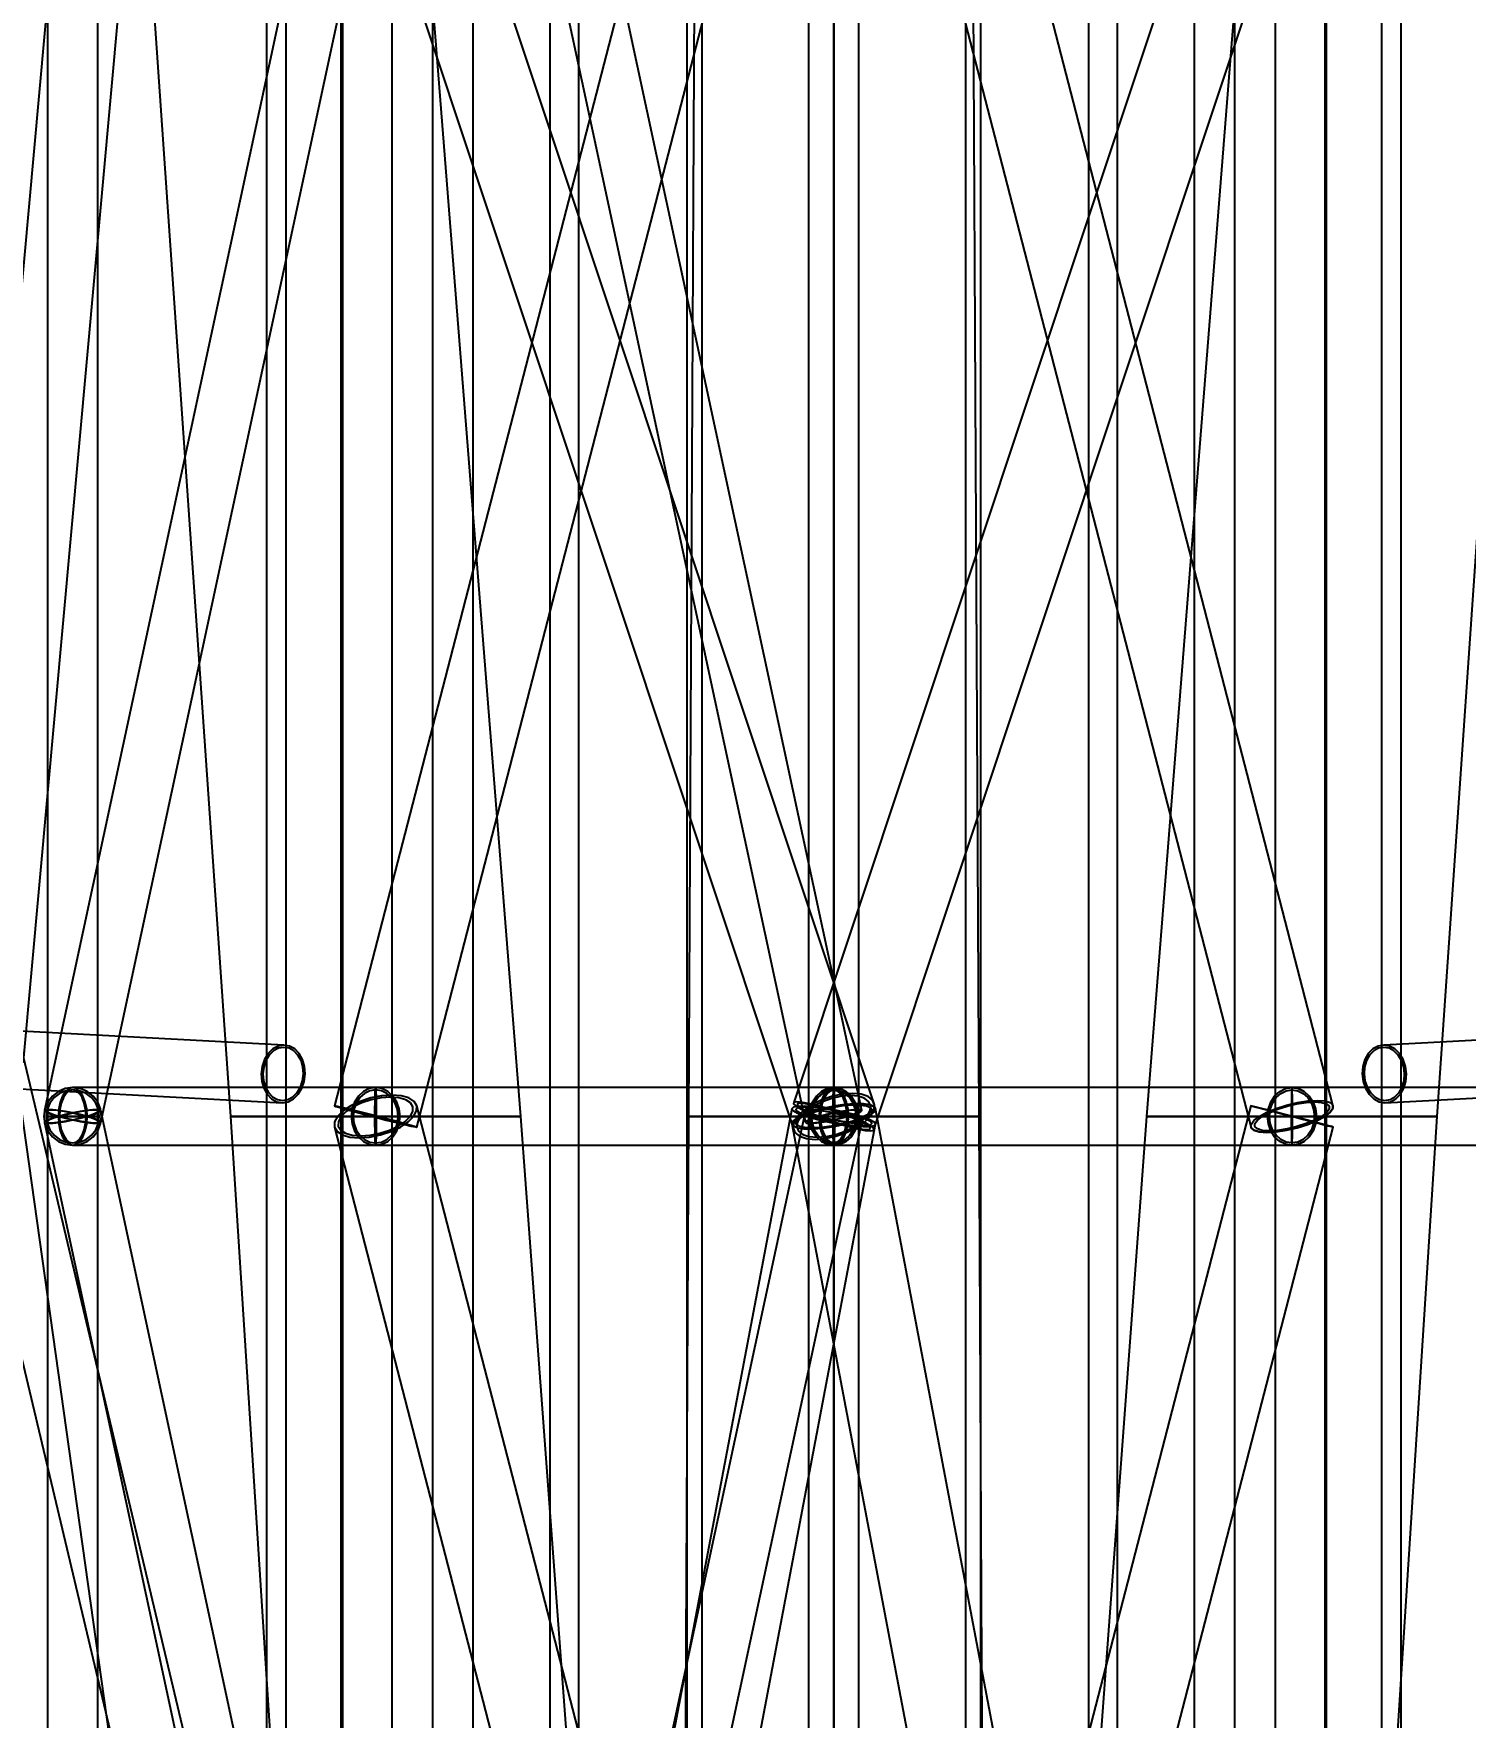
# Model space of a CAD drawing. Header units: millimetres. Extents: x -123812 to 252100, y -3000 to 639000.
# Drawn here: x -5645 to 4456, y 20760 to 32640 of the extents above; entities that cross this region are included whole.
import ezdxf

# ---------------------------------------------------------------- set-up
doc = ezdxf.new("R2010")
doc.units = ezdxf.units.MM
for name, color, linetype, lineweight in [('D-BMK-AXIS', 7, 'Continuous', 13), ('D-STR-CORE', 7, 'Continuous', 25), ('D-STR-DIM', 7, 'Continuous', 13), ('D-STR-STRC', 7, 'Continuous', 25)]:
    doc.layers.add(name, color=color, linetype=linetype, lineweight=lineweight)
doc.styles.add('OpenSansCondensed-Light', font='OpenSansCondensed-Light.ttf')
doc.styles.add('TOWER_UNICODE', font='Arial Unicode.ttf')
doc.dimstyles.new('EZDXF', dxfattribs={"dimtxt": 0.25, "dimasz": 0.175, "dimexe": 0.375, "dimexo": 0.125, "dimgap": 0.1, "dimtad": 1, "dimlfac": 100, "dimzin": 12, "dimdsep": 46, "dimtxsty": 'OpenSansCondensed-Light', "dimblk": 'ARCHTICK', "dimcen": 2.5, "dimazin": 3, "dimtfac": 0.5, "dimtmove": 2, "dimatfit": 3})

# ---------------------------------------------------------------- blocks, each defined once
blk = doc.blocks.new('_ARCHTICK')
at = {"color": 0, "linetype": 'BYBLOCK', "const_width": 0.15}
blk.add_lwpolyline([(-0.5, -0.5), (0.5, 0.5)], dxfattribs=at)

msp = doc.modelspace()

# ---------------------------------------------------------------- linework, layer by layer
at = {"layer": 'D-BMK-AXIS'}
msp.add_line((0, -3000), (0, 639000), dxfattribs=at)
at = {"layer": 'D-STR-CORE'}
for points in [[(-4000, 0), (-4000, 100000), (-3477.3, 100000), (-3477.3, 0)], [(-4000, 0), (-4000, 100000), (-3477.3, 100000), (-3477.3, 0)], [(-3863.7, 0), (-3863.7, 100000), (-3117.7, 100000), (-3117.7, 0)], [(-3863.7, 0), (-3863.7, 100000), (-3117.7, 100000), (-3117.7, 0)], [(-3464.1, 0), (-3464.1, 100000), (-2545.6, 100000), (-2545.6, 0)], [(-3464.1, 0), (-3464.1, 100000), (-2545.6, 100000), (-2545.6, 0)], [(-2828.4, 0), (-2828.4, 100000), (-1800, 100000), (-1800, 0)], [(-2828.4, 0), (-2828.4, 100000), (-1800, 100000), (-1800, 0)], [(-2000, 0), (-2000, 100000), (-931.7, 100000), (-931.7, 0)], [(-2000, 0), (-2000, 100000), (-931.7, 100000), (-931.7, 0)], [(-1035.3, 0), (-1035.3, 100000), (0, 100000), (0, 0)], [(-1035.3, 0), (-1035.3, 100000), (0, 100000), (0, 0)], [(0, 0), (0, 100000), (1035.3, 100000), (1035.3, 0)], [(0, 0), (0, 100000), (1035.3, 100000), (1035.3, 0)], [(931.7, 0), (931.7, 100000), (2000, 100000), (2000, 0)], [(931.7, 0), (931.7, 100000), (2000, 100000), (2000, 0)], [(1800, 0), (1800, 100000), (2828.4, 100000), (2828.4, 0)], [(1800, 0), (1800, 100000), (2828.4, 100000), (2828.4, 0)], [(2545.6, 0), (2545.6, 100000), (3464.1, 100000), (3464.1, 0)], [(2545.6, 0), (2545.6, 100000), (3464.1, 100000), (3464.1, 0)], [(3117.7, 0), (3117.7, 100000), (3863.7, 100000), (3863.7, 0)], [(3117.7, 0), (3117.7, 100000), (3863.7, 100000), (3863.7, 0)], [(3477.3, 0), (3477.3, 100000), (4000, 100000), (4000, 0)], [(3477.3, 0), (3477.3, 100000), (4000, 100000), (4000, 0)]]:
    msp.add_lwpolyline(points, close=True, dxfattribs=at)
at = {"layer": 'D-STR-STRC'}
for points in [[(-5568.1, 49958), (-198.7, 24958), (-192, 24952.9), (-172.1, 24951.1), (-140.5, 24952.6), (-99.4, 24957.3), (-51.4, 24965), (0, 24975), (51.4, 24986.7), (99.4, 24999.4), (140.5, 25012), (172.1, 25023.9), (192, 25034.1), (198.7, 25042), (-5170.6, 50042)], [(-198.7, 50042), (-5568.1, 25042), (-5561.3, 25034.1), (-5541.5, 25023.9), (-5509.9, 25012), (-5468.7, 24999.4), (-5420.8, 24986.7), (-5369.4, 24975), (-5317.9, 24965), (-5270, 24957.3), (-5228.8, 24952.6), (-5197.2, 24951.1), (-5177.4, 24952.9), (-5170.6, 24958), (198.7, 49958)], [(-5100.8, 37822.8), (-6223.7, 25432.9), (-6215.1, 25427.2), (-6189.8, 25420.4), (-6149.6, 25412.9), (-6097.2, 25405.2), (-6036.2, 25397.9), (-5970.7, 25391.3), (-5905.2, 25386.1), (-5844.2, 25382.4), (-5791.8, 25380.7), (-5751.6, 25380.9), (-5726.4, 25383.2), (-5717.7, 25387.3), (-4594.8, 37777.2)], [(-4446.1, 37419), (-287.6, 24919), (-274, 24885.4), (-241.6, 24859.7), (-192.8, 24843.5), (-130.9, 24838), (-60.1, 24843.5), (14.9, 24859.7), (88.8, 24885.4), (156.7, 24919), (213.9, 24958.1), (256.5, 25000), (281.7, 25041.9), (287.6, 25081), (-3870.8, 37581)], [(-290.4, 37575.1), (-3523, 25075.1), (-3513.1, 25071), (-3484.1, 25062), (-3437.9, 25048.8), (-3377.8, 25032.3), (-3307.7, 25013.6), (-3232.5, 24994), (-3157.4, 24974.7), (-3087.3, 24957.2), (-3027.2, 24942.6), (-2981, 24932), (-2952, 24925.9), (-2942.1, 24924.9), (290.4, 37424.9)], [(-288.8, 37420.3), (2943.8, 24920.3), (2963.4, 24902.4), (3001.4, 24891.1), (3055.2, 24887.3), (3121, 24891.1), (3194.4, 24902.4), (3270.5, 24920.3), (3343.9, 24943.7), (3409.8, 24970.8), (3463.6, 25000), (3501.6, 25029.2), (3521.3, 25056.3), (3521.3, 25079.7), (288.8, 37579.7)], [(3877.2, 37598.4), (-281.3, 25098.4), (-283.5, 25088.3), (-266.4, 25072.1), (-231.1, 25051), (-180.1, 25026.4), (-116.8, 25000), (-45.6, 24973.6), (28.8, 24949), (101.1, 24927.9), (166.6, 24911.7), (220.8, 24901.6), (259.9, 24898.1), (281.3, 24901.6), (4439.7, 37401.6)], [(-5965.9, 25206.5), (-3889, 25096.9), (-3848.7, 25103.8), (-3810.8, 25124.1), (-3777.9, 25156.4), (-3752.3, 25198.5), (-3735.7, 25247.4), (-3729.3, 25300), (-3733.4, 25352.6), (-3747.9, 25401.5), (-3771.6, 25443.6), (-3803.1, 25475.9), (-3840.1, 25496.2), (-3880.1, 25503.1), (-5957, 25612.7)], [(5957, 25612.7), (3880.1, 25503.1), (3840.1, 25496.2), (3803.1, 25475.9), (3771.6, 25443.6), (3747.9, 25401.5), (3733.4, 25352.6), (3729.3, 25300), (3735.7, 25247.4), (3752.3, 25198.5), (3777.9, 25156.4), (3810.8, 25124.1), (3848.7, 25103.8), (3889, 25096.9), (5965.9, 25206.5)], [(-2733.1, 12849.2), (-5727.4, 25459.5), (-5733.4, 25479.8), (-5755.7, 25495.5), (-5793.1, 25505.3), (-5842.8, 25508.7), (-5901.5, 25505.3), (-5965.3, 25495.5), (-6029.7, 25479.8), (-6090.4, 25459.5), (-6143.3, 25435.7), (-6184.7, 25410.2), (-6211.8, 25384.8), (-6222.7, 25361), (-3228.4, 12750.8)], [(5369.4, 25203.2), (0, 25203.2), (-26.3, 25196.3), (-50.8, 25176), (-71.8, 25143.7), (-88, 25101.6), (-98.1, 25052.6), (-101.6, 25000), (-98.1, 24947.4), (-88, 24898.4), (-71.8, 24856.3), (-50.8, 24824), (-26.3, 24803.7), (0, 24796.8), (5369.4, 24796.8)], [(5369.4, 25203.2), (0, 25203.2), (-26.3, 25196.3), (-50.8, 25176), (-71.8, 25143.7), (-88, 25101.6), (-98.1, 25052.6), (-101.6, 25000), (-98.1, 24947.4), (-88, 24898.4), (-71.8, 24856.3), (-50.8, 24824), (-26.3, 24803.7), (0, 24796.8), (5369.4, 24796.8)], [(-3978.2, 12566.8), (-5733.6, 25066.8), (-5750.7, 25095.4), (-5801, 25117.6), (-5881, 25131.7), (-5985.2, 25136.9), (-6106.6, 25132.7), (-6236.9, 25119.5), (-6367.2, 25098.2), (-6488.6, 25070.1), (-6592.8, 25037.3), (-6672.8, 25001.9), (-6723.1, 24966.4), (-6740.2, 24933.2), (-4984.9, 12433.2)], [(290.4, 12575.2), (-2942.1, 25075.2), (-2960.8, 25106.4), (-2998, 25130.3), (-3051.2, 25145.3), (-3116.8, 25150.5), (-3190.2, 25145.3), (-3266.5, 25130.3), (-3340.5, 25106.4), (-3407.2, 25075.2), (-3461.9, 25038.9), (-3501, 25000), (-3521.9, 24961.1), (-3523, 24924.8), (-290.4, 12424.8)], [(-2074.2, 12445.5), (294.9, 24945.5), (284.8, 24959.4), (255.4, 24976.1), (208.5, 24994.4), (147.4, 25013.1), (76.3, 25030.9), (0, 25046.6), (-76.3, 25059.1), (-147.4, 25067.6), (-208.5, 25071.5), (-255.4, 25070.5), (-284.8, 25064.7), (-294.9, 25054.5), (-2664, 12554.5)], [(2664.2, 12552.6), (295.1, 25052.6), (285, 25069.7), (255.5, 25082.1), (208.6, 25088.8), (147.5, 25089.5), (76.4, 25084.1), (0, 25073), (-76.4, 25056.9), (-147.5, 25036.9), (-208.6, 25014.4), (-255.5, 24990.9), (-285, 24968.1), (-295.1, 24947.4), (2074.1, 12447.4)], [(290.4, 12424.9), (3523, 24924.9), (3513.1, 24927.9), (3484.1, 24935.7), (3437.9, 24948), (3377.8, 24963.8), (3307.7, 24982.1), (3232.5, 25001.6), (3157.4, 25020.9), (3087.3, 25038.9), (3027.2, 25054.2), (2981, 25065.8), (2952, 25073), (2942.1, 25075.1), (-290.4, 12575.1)], [(198.7, 42), (-5170.6, 25042), (-5177.4, 25047.1), (-5197.2, 25048.9), (-5228.8, 25047.4), (-5270, 25042.7), (-5317.9, 25035), (-5369.4, 25025), (-5420.8, 25013.3), (-5468.7, 25000.6), (-5509.9, 24988), (-5541.5, 24976.1), (-5561.3, 24965.9), (-5568.1, 24958), (-198.7, -42)], [(-5170.6, -42), (198.7, 24958), (192, 24965.9), (172.1, 24976.1), (140.5, 24988), (99.4, 25000.6), (51.4, 25013.3), (0, 25025), (-51.4, 25035), (-99.4, 25042.7), (-140.5, 25047.4), (-172.1, 25048.9), (-192, 25047.1), (-198.7, 25042), (-5568.1, 42)]]:
    msp.add_lwpolyline(points, dxfattribs=at)
for points in [[(-5547.2, 25000), (-5191.6, 25000), (-5191.6, 50000), (-5547.2, 50000)], [(-5547.2, 25000), (-5191.6, 25000), (-5191.6, 50000), (-5547.2, 50000)], [(-177.8, 25000), (177.8, 25000), (177.8, 50000), (-177.8, 50000)], [(-177.8, 25000), (177.8, 25000), (177.8, 50000), (-177.8, 50000)], [(-5121, 37500), (-4257.5, 25000), (-2207.5, 25000), (-3196, 37500)], [(-1025, 25000), (1025, 25000), (962.5, 37500), (-962.5, 37500)], [(-1025, 25000), (1025, 25000), (962.5, 37500), (-962.5, 37500)], [(2207.5, 25000), (4257.5, 25000), (5121, 37500), (3196, 37500)], [(-4039.8, 25300), (-4035.7, 25247.4), (-4021.2, 25198.5), (-3997.5, 25156.4), (-3966, 25124.1), (-3929, 25103.8), (-3889, 25096.9), (-3848.7, 25103.8), (-3810.8, 25124.1), (-3777.9, 25156.4), (-3752.3, 25198.5), (-3735.7, 25247.4), (-3729.3, 25300), (-3733.4, 25352.6), (-3747.9, 25401.5), (-3771.6, 25443.6), (-3803.1, 25475.9), (-3840.1, 25496.2), (-3880.1, 25503.1), (-3920.4, 25496.2), (-3958.3, 25475.9), (-3991.2, 25443.6), (-4016.8, 25401.5), (-4033.4, 25352.6)], [(-4027.6, 25300), (-4023.8, 25251.6), (-4010.5, 25206.5), (-3988.6, 25167.7), (-3959.6, 25138), (-3925.5, 25119.3), (-3888.7, 25112.9), (-3851.5, 25119.3), (-3816.6, 25138), (-3786.3, 25167.7), (-3762.7, 25206.5), (-3747.5, 25251.6), (-3741.5, 25300), (-3745.3, 25348.4), (-3758.6, 25393.5), (-3780.5, 25432.3), (-3809.5, 25462), (-3843.6, 25480.7), (-3880.4, 25487.1), (-3917.6, 25480.7), (-3952.5, 25462), (-3982.8, 25432.3), (-4006.4, 25393.5), (-4021.6, 25348.4)], [(3729.3, 25300), (3735.7, 25247.4), (3752.3, 25198.5), (3777.9, 25156.4), (3810.8, 25124.1), (3848.7, 25103.8), (3889, 25096.9), (3929, 25103.8), (3966, 25124.1), (3997.5, 25156.4), (4021.2, 25198.5), (4035.7, 25247.4), (4039.8, 25300), (4033.4, 25352.6), (4016.8, 25401.5), (3991.2, 25443.6), (3958.3, 25475.9), (3920.4, 25496.2), (3880.1, 25503.1), (3840.1, 25496.2), (3803.1, 25475.9), (3771.6, 25443.6), (3747.9, 25401.5), (3733.4, 25352.6)], [(3741.5, 25300), (3747.5, 25251.6), (3762.7, 25206.5), (3786.3, 25167.7), (3816.6, 25138), (3851.5, 25119.3), (3888.7, 25112.9), (3925.5, 25119.3), (3959.6, 25138), (3988.6, 25167.7), (4010.5, 25206.5), (4023.8, 25251.6), (4027.6, 25300), (4021.6, 25348.4), (4006.4, 25393.5), (3982.8, 25432.3), (3952.5, 25462), (3917.6, 25480.7), (3880.4, 25487.1), (3843.6, 25480.7), (3809.5, 25462), (3780.5, 25432.3), (3758.6, 25393.5), (3745.3, 25348.4)], [(-5572.6, 25000), (-5565.6, 24947.4), (-5545.3, 24898.4), (-5513, 24856.3), (-5471, 24824), (-5421.9, 24803.7), (-5369.4, 24796.8), (-5316.8, 24803.7), (-5267.8, 24824), (-5225.7, 24856.3), (-5193.4, 24898.4), (-5173.1, 24947.4), (-5166.2, 25000), (-5173.1, 25052.6), (-5193.4, 25101.6), (-5225.7, 25143.7), (-5267.8, 25176), (-5316.8, 25196.3), (-5369.4, 25203.2), (-5421.9, 25196.3), (-5471, 25176), (-5513, 25143.7), (-5545.3, 25101.6), (-5565.6, 25052.6)], [(-5556.6, 25000), (-5550.2, 24951.5), (-5531.5, 24906.4), (-5501.7, 24867.6), (-5463, 24837.9), (-5417.8, 24819.2), (-5369.4, 24812.8), (-5320.9, 24819.2), (-5275.8, 24837.9), (-5237, 24867.6), (-5207.2, 24906.4), (-5188.5, 24951.5), (-5182.2, 25000), (-5188.5, 25048.5), (-5207.2, 25093.6), (-5237, 25132.4), (-5275.8, 25162.1), (-5320.9, 25180.8), (-5369.4, 25187.2), (-5417.8, 25180.8), (-5463, 25162.1), (-5501.7, 25132.4), (-5531.5, 25093.6), (-5550.2, 25048.5)], [(-5471, 25000), (-5467.5, 24947.4), (-5457.3, 24898.4), (-5441.2, 24856.3), (-5420.2, 24824), (-5395.7, 24803.7), (-5369.4, 24796.8), (0, 24796.8), (26.3, 24803.7), (50.8, 24824), (71.8, 24856.3), (88, 24898.4), (98.1, 24947.4), (101.6, 25000), (98.1, 25052.6), (88, 25101.6), (71.8, 25143.7), (50.8, 25176), (26.3, 25196.3), (0, 25203.2), (-5369.4, 25203.2), (-5395.7, 25196.3), (-5420.2, 25176), (-5441.2, 25143.7), (-5457.3, 25101.6), (-5467.5, 25052.6)], [(-5471, 25000), (-5467.5, 24947.4), (-5457.3, 24898.4), (-5441.2, 24856.3), (-5420.2, 24824), (-5395.7, 24803.7), (-5369.4, 24796.8), (-5343.1, 24803.7), (-5318.6, 24824), (-5297.5, 24856.3), (-5281.4, 24898.4), (-5271.2, 24947.4), (-5267.8, 25000), (-5271.2, 25052.6), (-5281.4, 25101.6), (-5297.5, 25143.7), (-5318.6, 25176), (-5343.1, 25196.3), (-5369.4, 25203.2), (-5395.7, 25196.3), (-5420.2, 25176), (-5441.2, 25143.7), (-5457.3, 25101.6), (-5467.5, 25052.6)], [(-5471, 25000), (-5467.5, 24947.4), (-5457.3, 24898.4), (-5441.2, 24856.3), (-5420.2, 24824), (-5395.7, 24803.7), (-5369.4, 24796.8), (0, 24796.8), (26.3, 24803.7), (50.8, 24824), (71.8, 24856.3), (88, 24898.4), (98.1, 24947.4), (101.6, 25000), (98.1, 25052.6), (88, 25101.6), (71.8, 25143.7), (50.8, 25176), (26.3, 25196.3), (0, 25203.2), (-5369.4, 25203.2), (-5395.7, 25196.3), (-5420.2, 25176), (-5441.2, 25143.7), (-5457.3, 25101.6), (-5467.5, 25052.6)], [(-5471, 25000), (-5467.5, 24947.4), (-5457.3, 24898.4), (-5441.2, 24856.3), (-5420.2, 24824), (-5395.7, 24803.7), (-5369.4, 24796.8), (-5343.1, 24803.7), (-5318.6, 24824), (-5297.5, 24856.3), (-5281.4, 24898.4), (-5271.2, 24947.4), (-5267.8, 25000), (-5271.2, 25052.6), (-5281.4, 25101.6), (-5297.5, 25143.7), (-5318.6, 25176), (-5343.1, 25196.3), (-5369.4, 25203.2), (-5395.7, 25196.3), (-5420.2, 25176), (-5441.2, 25143.7), (-5457.3, 25101.6), (-5467.5, 25052.6)], [(-5463, 25000), (-5459.8, 24951.5), (-5450.4, 24906.4), (-5435.5, 24867.6), (-5416.2, 24837.9), (-5393.6, 24819.2), (-5369.4, 24812.8), (-5345.1, 24819.2), (-5322.6, 24837.9), (-5303.2, 24867.6), (-5288.3, 24906.4), (-5278.9, 24951.5), (-5275.8, 25000), (-5278.9, 25048.5), (-5288.3, 25093.6), (-5303.2, 25132.4), (-5322.6, 25162.1), (-5345.1, 25180.8), (-5369.4, 25187.2), (-5393.6, 25180.8), (-5416.2, 25162.1), (-5435.5, 25132.4), (-5450.4, 25093.6), (-5459.8, 25048.5)], [(-5463, 25000), (-5459.8, 24951.5), (-5450.4, 24906.4), (-5435.5, 24867.6), (-5416.2, 24837.9), (-5393.6, 24819.2), (-5369.4, 24812.8), (-5345.1, 24819.2), (-5322.6, 24837.9), (-5303.2, 24867.6), (-5288.3, 24906.4), (-5278.9, 24951.5), (-5275.8, 25000), (-5278.9, 25048.5), (-5288.3, 25093.6), (-5303.2, 25132.4), (-5322.6, 25162.1), (-5345.1, 25180.8), (-5369.4, 25187.2), (-5393.6, 25180.8), (-5416.2, 25162.1), (-5435.5, 25132.4), (-5450.4, 25093.6), (-5459.8, 25048.5)], [(-3404.9, 25000), (-3399, 24947.4), (-3381.8, 24898.4), (-3354.4, 24856.3), (-3318.7, 24824), (-3277.2, 24803.7), (-3232.5, 24796.8), (0, 24796.8), (44.6, 24803.7), (86.2, 24824), (121.9, 24856.3), (149.3, 24898.4), (166.5, 24947.4), (172.3, 25000), (166.5, 25052.6), (149.3, 25101.6), (121.9, 25143.7), (86.2, 25176), (44.6, 25196.3), (0, 25203.2), (-3232.5, 25203.2), (-3277.2, 25196.3), (-3318.7, 25176), (-3354.4, 25143.7), (-3381.8, 25101.6), (-3399, 25052.6)], [(-3404.9, 25000), (-3399, 24947.4), (-3381.8, 24898.4), (-3354.4, 24856.3), (-3318.7, 24824), (-3277.2, 24803.7), (-3232.5, 24796.8), (-3187.9, 24803.7), (-3146.4, 24824), (-3110.7, 24856.3), (-3083.3, 24898.4), (-3066.1, 24947.4), (-3060.2, 25000), (-3066.1, 25052.6), (-3083.3, 25101.6), (-3110.7, 25143.7), (-3146.4, 25176), (-3187.9, 25196.3), (-3232.5, 25203.2), (-3277.2, 25196.3), (-3318.7, 25176), (-3354.4, 25143.7), (-3381.8, 25101.6), (-3399, 25052.6)], [(-3391.3, 25000), (-3385.9, 24951.5), (-3370.1, 24906.4), (-3344.8, 24867.6), (-3311.9, 24837.9), (-3273.6, 24819.2), (-3232.5, 24812.8), (-3191.5, 24819.2), (-3153.2, 24837.9), (-3120.3, 24867.6), (-3095, 24906.4), (-3079.2, 24951.5), (-3073.8, 25000), (-3079.2, 25048.5), (-3095, 25093.6), (-3120.3, 25132.4), (-3153.2, 25162.1), (-3191.5, 25180.8), (-3232.5, 25187.2), (-3273.6, 25180.8), (-3311.9, 25162.1), (-3344.8, 25132.4), (-3370.1, 25093.6), (-3385.9, 25048.5)], [(-3237.3, 25000), (-3237.1, 24947.4), (-3236.7, 24898.4), (-3235.9, 24856.3), (-3234.9, 24824), (-3233.8, 24803.7), (-3232.5, 24796.8), (0, 24796.8), (1.2, 24803.7), (2.4, 24824), (3.4, 24856.3), (4.1, 24898.4), (4.6, 24947.4), (4.8, 25000), (4.6, 25052.6), (4.1, 25101.6), (3.4, 25143.7), (2.4, 25176), (1.2, 25196.3), (0, 25203.2), (-3232.5, 25203.2), (-3233.8, 25196.3), (-3234.9, 25176), (-3235.9, 25143.7), (-3236.7, 25101.6), (-3237.1, 25052.6)], [(-3227.8, 25000), (-3227.9, 24947.4), (-3228.4, 24898.4), (-3229.2, 24856.3), (-3230.2, 24824), (-3231.3, 24803.7), (-3232.5, 24796.8), (-3233.8, 24803.7), (-3234.9, 24824), (-3235.9, 24856.3), (-3236.7, 24898.4), (-3237.1, 24947.4), (-3237.3, 25000), (-3237.1, 25052.6), (-3236.7, 25101.6), (-3235.9, 25143.7), (-3234.9, 25176), (-3233.8, 25196.3), (-3232.5, 25203.2), (-3231.3, 25196.3), (-3230.2, 25176), (-3229.2, 25143.7), (-3228.4, 25101.6), (-3227.9, 25052.6)], [(-3228.2, 25000), (-3228.3, 24951.5), (-3228.7, 24906.4), (-3229.4, 24867.6), (-3230.4, 24837.9), (-3231.4, 24819.2), (-3232.5, 24812.8), (-3233.7, 24819.2), (-3234.7, 24837.9), (-3235.7, 24867.6), (-3236.3, 24906.4), (-3236.8, 24951.5), (-3236.9, 25000), (-3236.8, 25048.5), (-3236.3, 25093.6), (-3235.7, 25132.4), (-3234.7, 25162.1), (-3233.7, 25180.8), (-3232.5, 25187.2), (-3231.4, 25180.8), (-3230.4, 25162.1), (-3229.4, 25132.4), (-3228.7, 25093.6), (-3228.3, 25048.5)], [(-172.3, 25000), (-166.5, 24947.4), (-149.3, 24898.4), (-121.9, 24856.3), (-86.2, 24824), (-44.6, 24803.7), (0, 24796.8), (44.6, 24803.7), (86.2, 24824), (121.9, 24856.3), (149.3, 24898.4), (166.5, 24947.4), (172.3, 25000), (166.5, 25052.6), (149.3, 25101.6), (121.9, 25143.7), (86.2, 25176), (44.6, 25196.3), (0, 25203.2), (-44.6, 25196.3), (-86.2, 25176), (-121.9, 25143.7), (-149.3, 25101.6), (-166.5, 25052.6)], [(-172.3, 25000), (-166.5, 24947.4), (-149.3, 24898.4), (-121.9, 24856.3), (-86.2, 24824), (-44.6, 24803.7), (0, 24796.8), (3232.5, 24796.8), (3277.2, 24803.7), (3318.7, 24824), (3354.4, 24856.3), (3381.8, 24898.4), (3399, 24947.4), (3404.9, 25000), (3399, 25052.6), (3381.8, 25101.6), (3354.4, 25143.7), (3318.7, 25176), (3277.2, 25196.3), (3232.5, 25203.2), (0, 25203.2), (-44.6, 25196.3), (-86.2, 25176), (-121.9, 25143.7), (-149.3, 25101.6), (-166.5, 25052.6)], [(172.3, 25000), (166.5, 24947.4), (149.3, 24898.4), (121.9, 24856.3), (86.2, 24824), (44.6, 24803.7), (0, 24796.8), (-44.6, 24803.7), (-86.2, 24824), (-121.9, 24856.3), (-149.3, 24898.4), (-166.5, 24947.4), (-172.3, 25000), (-166.5, 25052.6), (-149.3, 25101.6), (-121.9, 25143.7), (-86.2, 25176), (-44.6, 25196.3), (0, 25203.2), (44.6, 25196.3), (86.2, 25176), (121.9, 25143.7), (149.3, 25101.6), (166.5, 25052.6)], [(-158.8, 25000), (-153.4, 24951.5), (-137.5, 24906.4), (-112.3, 24867.6), (-79.4, 24837.9), (-41.1, 24819.2), (0, 24812.8), (41.1, 24819.2), (79.4, 24837.9), (112.3, 24867.6), (137.5, 24906.4), (153.4, 24951.5), (158.8, 25000), (153.4, 25048.5), (137.5, 25093.6), (112.3, 25132.4), (79.4, 25162.1), (41.1, 25180.8), (0, 25187.2), (-41.1, 25180.8), (-79.4, 25162.1), (-112.3, 25132.4), (-137.5, 25093.6), (-153.4, 25048.5)], [(158.8, 25000), (153.4, 24951.5), (137.5, 24906.4), (112.3, 24867.6), (79.4, 24837.9), (41.1, 24819.2), (0, 24812.8), (-41.1, 24819.2), (-79.4, 24837.9), (-112.3, 24867.6), (-137.5, 24906.4), (-153.4, 24951.5), (-158.8, 25000), (-153.4, 25048.5), (-137.5, 25093.6), (-112.3, 25132.4), (-79.4, 25162.1), (-41.1, 25180.8), (0, 25187.2), (41.1, 25180.8), (79.4, 25162.1), (112.3, 25132.4), (137.5, 25093.6), (153.4, 25048.5)], [(-101.6, 25000), (-98.1, 24947.4), (-88, 24898.4), (-71.8, 24856.3), (-50.8, 24824), (-26.3, 24803.7), (0, 24796.8), (26.3, 24803.7), (50.8, 24824), (71.8, 24856.3), (88, 24898.4), (98.1, 24947.4), (101.6, 25000), (98.1, 25052.6), (88, 25101.6), (71.8, 25143.7), (50.8, 25176), (26.3, 25196.3), (0, 25203.2), (-26.3, 25196.3), (-50.8, 25176), (-71.8, 25143.7), (-88, 25101.6), (-98.1, 25052.6)], [(-101.6, 25000), (-98.1, 24947.4), (-88, 24898.4), (-71.8, 24856.3), (-50.8, 24824), (-26.3, 24803.7), (0, 24796.8), (26.3, 24803.7), (50.8, 24824), (71.8, 24856.3), (88, 24898.4), (98.1, 24947.4), (101.6, 25000), (98.1, 25052.6), (88, 25101.6), (71.8, 25143.7), (50.8, 25176), (26.3, 25196.3), (0, 25203.2), (-26.3, 25196.3), (-50.8, 25176), (-71.8, 25143.7), (-88, 25101.6), (-98.1, 25052.6)], [(101.6, 25000), (98.1, 24947.4), (88, 24898.4), (71.8, 24856.3), (50.8, 24824), (26.3, 24803.7), (0, 24796.8), (-26.3, 24803.7), (-50.8, 24824), (-71.8, 24856.3), (-88, 24898.4), (-98.1, 24947.4), (-101.6, 25000), (-98.1, 25052.6), (-88, 25101.6), (-71.8, 25143.7), (-50.8, 25176), (-26.3, 25196.3), (0, 25203.2), (26.3, 25196.3), (50.8, 25176), (71.8, 25143.7), (88, 25101.6), (98.1, 25052.6)], [(101.6, 25000), (98.1, 24947.4), (88, 24898.4), (71.8, 24856.3), (50.8, 24824), (26.3, 24803.7), (0, 24796.8), (-26.3, 24803.7), (-50.8, 24824), (-71.8, 24856.3), (-88, 24898.4), (-98.1, 24947.4), (-101.6, 25000), (-98.1, 25052.6), (-88, 25101.6), (-71.8, 25143.7), (-50.8, 25176), (-26.3, 25196.3), (0, 25203.2), (26.3, 25196.3), (50.8, 25176), (71.8, 25143.7), (88, 25101.6), (98.1, 25052.6)], [(-93.6, 25000), (-90.4, 24951.5), (-81.1, 24906.4), (-66.2, 24867.6), (-46.8, 24837.9), (-24.2, 24819.2), (0, 24812.8), (24.2, 24819.2), (46.8, 24837.9), (66.2, 24867.6), (81.1, 24906.4), (90.4, 24951.5), (93.6, 25000), (90.4, 25048.5), (81.1, 25093.6), (66.2, 25132.4), (46.8, 25162.1), (24.2, 25180.8), (0, 25187.2), (-24.2, 25180.8), (-46.8, 25162.1), (-66.2, 25132.4), (-81.1, 25093.6), (-90.4, 25048.5)], [(-93.6, 25000), (-90.4, 24951.5), (-81.1, 24906.4), (-66.2, 24867.6), (-46.8, 24837.9), (-24.2, 24819.2), (0, 24812.8), (24.2, 24819.2), (46.8, 24837.9), (66.2, 24867.6), (81.1, 24906.4), (90.4, 24951.5), (93.6, 25000), (90.4, 25048.5), (81.1, 25093.6), (66.2, 25132.4), (46.8, 25162.1), (24.2, 25180.8), (0, 25187.2), (-24.2, 25180.8), (-46.8, 25162.1), (-66.2, 25132.4), (-81.1, 25093.6), (-90.4, 25048.5)], [(93.6, 25000), (90.4, 24951.5), (81.1, 24906.4), (66.2, 24867.6), (46.8, 24837.9), (24.2, 24819.2), (0, 24812.8), (-24.2, 24819.2), (-46.8, 24837.9), (-66.2, 24867.6), (-81.1, 24906.4), (-90.4, 24951.5), (-93.6, 25000), (-90.4, 25048.5), (-81.1, 25093.6), (-66.2, 25132.4), (-46.8, 25162.1), (-24.2, 25180.8), (0, 25187.2), (24.2, 25180.8), (46.8, 25162.1), (66.2, 25132.4), (81.1, 25093.6), (90.4, 25048.5)], [(93.6, 25000), (90.4, 24951.5), (81.1, 24906.4), (66.2, 24867.6), (46.8, 24837.9), (24.2, 24819.2), (0, 24812.8), (-24.2, 24819.2), (-46.8, 24837.9), (-66.2, 24867.6), (-81.1, 24906.4), (-90.4, 24951.5), (-93.6, 25000), (-90.4, 25048.5), (-81.1, 25093.6), (-66.2, 25132.4), (-46.8, 25162.1), (-24.2, 25180.8), (0, 25187.2), (24.2, 25180.8), (46.8, 25162.1), (66.2, 25132.4), (81.1, 25093.6), (90.4, 25048.5)], [(4.8, 25000), (4.6, 24947.4), (4.1, 24898.4), (3.4, 24856.3), (2.4, 24824), (1.2, 24803.7), (0, 24796.8), (-1.2, 24803.7), (-2.4, 24824), (-3.4, 24856.3), (-4.1, 24898.4), (-4.6, 24947.4), (-4.8, 25000), (-4.6, 25052.6), (-4.1, 25101.6), (-3.4, 25143.7), (-2.4, 25176), (-1.2, 25196.3), (0, 25203.2), (1.2, 25196.3), (2.4, 25176), (3.4, 25143.7), (4.1, 25101.6), (4.6, 25052.6)], [(-4.8, 25000), (-4.6, 24947.4), (-4.1, 24898.4), (-3.4, 24856.3), (-2.4, 24824), (-1.2, 24803.7), (0, 24796.8), (3232.5, 24796.8), (3233.8, 24803.7), (3234.9, 24824), (3235.9, 24856.3), (3236.7, 24898.4), (3237.1, 24947.4), (3237.3, 25000), (3237.1, 25052.6), (3236.7, 25101.6), (3235.9, 25143.7), (3234.9, 25176), (3233.8, 25196.3), (3232.5, 25203.2), (0, 25203.2), (-1.2, 25196.3), (-2.4, 25176), (-3.4, 25143.7), (-4.1, 25101.6), (-4.6, 25052.6)], [(-4.8, 25000), (-4.6, 24947.4), (-4.1, 24898.4), (-3.4, 24856.3), (-2.4, 24824), (-1.2, 24803.7), (0, 24796.8), (1.2, 24803.7), (2.4, 24824), (3.4, 24856.3), (4.1, 24898.4), (4.6, 24947.4), (4.8, 25000), (4.6, 25052.6), (4.1, 25101.6), (3.4, 25143.7), (2.4, 25176), (1.2, 25196.3), (0, 25203.2), (-1.2, 25196.3), (-2.4, 25176), (-3.4, 25143.7), (-4.1, 25101.6), (-4.6, 25052.6)], [(4.4, 25000), (4.2, 24951.5), (3.8, 24906.4), (3.1, 24867.6), (2.2, 24837.9), (1.1, 24819.2), (0, 24812.8), (-1.1, 24819.2), (-2.2, 24837.9), (-3.1, 24867.6), (-3.8, 24906.4), (-4.2, 24951.5), (-4.4, 25000), (-4.2, 25048.5), (-3.8, 25093.6), (-3.1, 25132.4), (-2.2, 25162.1), (-1.1, 25180.8), (0, 25187.2), (1.1, 25180.8), (2.2, 25162.1), (3.1, 25132.4), (3.8, 25093.6), (4.2, 25048.5)], [(-4.4, 25000), (-4.2, 24951.5), (-3.8, 24906.4), (-3.1, 24867.6), (-2.2, 24837.9), (-1.1, 24819.2), (0, 24812.8), (1.1, 24819.2), (2.2, 24837.9), (3.1, 24867.6), (3.8, 24906.4), (4.2, 24951.5), (4.4, 25000), (4.2, 25048.5), (3.8, 25093.6), (3.1, 25132.4), (2.2, 25162.1), (1.1, 25180.8), (0, 25187.2), (-1.1, 25180.8), (-2.2, 25162.1), (-3.1, 25132.4), (-3.8, 25093.6), (-4.2, 25048.5)], [(3404.9, 25000), (3399, 24947.4), (3381.8, 24898.4), (3354.4, 24856.3), (3318.7, 24824), (3277.2, 24803.7), (3232.5, 24796.8), (3187.9, 24803.7), (3146.4, 24824), (3110.7, 24856.3), (3083.3, 24898.4), (3066.1, 24947.4), (3060.2, 25000), (3066.1, 25052.6), (3083.3, 25101.6), (3110.7, 25143.7), (3146.4, 25176), (3187.9, 25196.3), (3232.5, 25203.2), (3277.2, 25196.3), (3318.7, 25176), (3354.4, 25143.7), (3381.8, 25101.6), (3399, 25052.6)], [(3391.3, 25000), (3385.9, 24951.5), (3370.1, 24906.4), (3344.8, 24867.6), (3311.9, 24837.9), (3273.6, 24819.2), (3232.5, 24812.8), (3191.5, 24819.2), (3153.2, 24837.9), (3120.3, 24867.6), (3095, 24906.4), (3079.2, 24951.5), (3073.8, 25000), (3079.2, 25048.5), (3095, 25093.6), (3120.3, 25132.4), (3153.2, 25162.1), (3191.5, 25180.8), (3232.5, 25187.2), (3273.6, 25180.8), (3311.9, 25162.1), (3344.8, 25132.4), (3370.1, 25093.6), (3385.9, 25048.5)], [(3227.8, 25000), (3227.9, 24947.4), (3228.4, 24898.4), (3229.2, 24856.3), (3230.2, 24824), (3231.3, 24803.7), (3232.5, 24796.8), (3233.8, 24803.7), (3234.9, 24824), (3235.9, 24856.3), (3236.7, 24898.4), (3237.1, 24947.4), (3237.3, 25000), (3237.1, 25052.6), (3236.7, 25101.6), (3235.9, 25143.7), (3234.9, 25176), (3233.8, 25196.3), (3232.5, 25203.2), (3231.3, 25196.3), (3230.2, 25176), (3229.2, 25143.7), (3228.4, 25101.6), (3227.9, 25052.6)], [(3228.2, 25000), (3228.3, 24951.5), (3228.7, 24906.4), (3229.4, 24867.6), (3230.4, 24837.9), (3231.4, 24819.2), (3232.5, 24812.8), (3233.7, 24819.2), (3234.7, 24837.9), (3235.7, 24867.6), (3236.3, 24906.4), (3236.8, 24951.5), (3236.9, 25000), (3236.8, 25048.5), (3236.3, 25093.6), (3235.7, 25132.4), (3234.7, 25162.1), (3233.7, 25180.8), (3232.5, 25187.2), (3231.4, 25180.8), (3230.4, 25162.1), (3229.4, 25132.4), (3228.7, 25093.6), (3228.3, 25048.5)], [(-3501, 25000), (-3521.9, 24961.1), (-3523, 24924.8), (-3504.3, 24893.6), (-3467.1, 24869.7), (-3413.9, 24854.7), (-3348.3, 24849.5), (-3274.9, 24854.7), (-3198.6, 24869.7), (-3124.6, 24893.6), (-3057.9, 24924.8), (-3003.2, 24961.1), (-2964.1, 25000), (-2943.2, 25038.9), (-2942.1, 25075.2), (-2960.8, 25106.4), (-2998, 25130.3), (-3051.2, 25145.3), (-3116.8, 25150.5), (-3190.2, 25145.3), (-3266.5, 25130.3), (-3340.5, 25106.4), (-3407.2, 25075.2), (-3461.9, 25038.9)], [(-3232.5, 24994), (-3307.7, 25013.6), (-3377.8, 25032.3), (-3437.9, 25048.8), (-3484.1, 25062), (-3513.1, 25071), (-3523, 25075.1), (-3513.1, 25074.1), (-3484.1, 25068), (-3437.9, 25057.4), (-3377.8, 25042.8), (-3307.7, 25025.3), (-3232.5, 25006), (-3157.4, 24986.4), (-3087.3, 24967.7), (-3027.2, 24951.2), (-2981, 24938), (-2952, 24929), (-2942.1, 24924.9), (-2952, 24925.9), (-2981, 24932), (-3027.2, 24942.6), (-3087.3, 24957.2), (-3157.4, 24974.7)], [(-3476, 25000), (-3494.9, 24964.7), (-3495.9, 24931.8), (-3478.9, 24903.5), (-3445.2, 24881.9), (-3397, 24868.2), (-3337.5, 24863.6), (-3270.9, 24868.2), (-3201.7, 24881.9), (-3134.6, 24903.5), (-3074.2, 24931.8), (-3024.6, 24964.7), (-2989.1, 25000), (-2970.2, 25035.3), (-2969.2, 25068.2), (-2986.2, 25096.5), (-3019.9, 25118.1), (-3068.1, 25131.8), (-3127.6, 25136.4), (-3194.2, 25131.8), (-3263.4, 25118.1), (-3330.5, 25096.5), (-3390.9, 25068.2), (-3440.5, 25035.3)], [(-3232.5, 24994.5), (-3300.7, 25012.3), (-3364.2, 25029.3), (-3418.8, 25044.3), (-3460.6, 25056.2), (-3486.9, 25064.3), (-3495.9, 25068.1), (-3486.9, 25067.2), (-3460.6, 25061.7), (-3418.8, 25052), (-3364.2, 25038.8), (-3300.7, 25022.9), (-3232.5, 25005.5), (-3164.4, 24987.7), (-3100.9, 24970.7), (-3046.3, 24955.7), (-3004.5, 24943.8), (-2978.2, 24935.7), (-2969.2, 24931.9), (-2978.2, 24932.8), (-3004.5, 24938.3), (-3046.3, 24948), (-3100.9, 24961.2), (-3164.4, 24977.1)], [(0, 24927), (-76.4, 24915.9), (-147.5, 24910.5), (-208.6, 24911.2), (-255.5, 24917.9), (-285, 24930.3), (-295.1, 24947.4), (-285, 24968.1), (-255.5, 24990.9), (-208.6, 25014.4), (-147.5, 25036.9), (-76.4, 25056.9), (0, 25073), (76.4, 25084.1), (147.5, 25089.5), (208.6, 25088.8), (255.5, 25082.1), (285, 25069.7), (295.1, 25052.6), (285, 25031.9), (255.5, 25009.1), (208.6, 24985.6), (147.5, 24963.1), (76.4, 24943.1)], [(0, 25046.6), (-76.3, 25059.1), (-147.4, 25067.6), (-208.5, 25071.5), (-255.4, 25070.5), (-284.8, 25064.7), (-294.9, 25054.5), (-284.8, 25040.6), (-255.4, 25023.9), (-208.5, 25005.6), (-147.4, 24986.9), (-76.3, 24969.1), (0, 24953.4), (76.3, 24940.9), (147.4, 24932.4), (208.5, 24928.5), (255.4, 24929.5), (284.8, 24935.3), (294.9, 24945.5), (284.8, 24959.4), (255.4, 24976.1), (208.5, 24994.4), (147.4, 25013.1), (76.3, 25030.9)], [(-256.5, 25000), (-281.7, 24958.1), (-287.6, 24919), (-274, 24885.4), (-241.6, 24859.7), (-192.8, 24843.5), (-130.9, 24838), (-60.1, 24843.5), (14.9, 24859.7), (88.8, 24885.4), (156.7, 24919), (213.9, 24958.1), (256.5, 25000), (281.7, 25041.9), (287.6, 25081), (274, 25114.6), (241.6, 25140.3), (192.8, 25156.5), (130.9, 25162), (60.1, 25156.5), (-14.9, 25140.3), (-88.8, 25114.6), (-156.7, 25081), (-213.9, 25041.9)], [(-116.8, 25000), (-45.6, 24973.6), (28.8, 24949), (101.1, 24927.9), (166.6, 24911.7), (220.8, 24901.6), (259.9, 24898.1), (281.3, 24901.6), (283.5, 24911.7), (266.4, 24927.9), (231.1, 24949), (180.1, 24973.6), (116.8, 25000), (45.6, 25026.4), (-28.8, 25051), (-101.1, 25072.1), (-166.6, 25088.3), (-220.8, 25098.4), (-259.9, 25101.9), (-281.3, 25098.4), (-283.5, 25088.3), (-266.4, 25072.1), (-231.1, 25051), (-180.1, 25026.4)], [(0, 24933.8), (-69.2, 24923.7), (-133.8, 24918.8), (-189.2, 24919.5), (-231.7, 24925.6), (-258.4, 24936.8), (-267.5, 24952.3), (-258.4, 24971.1), (-231.7, 24991.8), (-189.2, 25013.1), (-133.8, 25033.5), (-69.2, 25051.6), (0, 25066.2), (69.2, 25076.3), (133.8, 25081.2), (189.2, 25080.5), (231.7, 25074.4), (258.4, 25063.2), (267.5, 25047.7), (258.4, 25028.9), (231.7, 25008.2), (189.2, 24986.9), (133.8, 24966.5), (69.2, 24948.4)], [(-232.6, 25000), (-255.4, 24962), (-260.8, 24926.6), (-248.4, 24896.1), (-219.1, 24872.8), (-174.8, 24858.1), (-118.7, 24853.1), (-54.4, 24858.1), (13.5, 24872.8), (80.5, 24896.1), (142.1, 24926.6), (193.9, 24962), (232.6, 25000), (255.4, 25038), (260.8, 25073.4), (248.4, 25103.9), (219.1, 25127.2), (174.8, 25141.9), (118.7, 25146.9), (54.4, 25141.9), (-13.5, 25127.2), (-80.5, 25103.9), (-142.1, 25073.4), (-193.9, 25038)], [(-105.9, 25000), (-41.3, 24976.1), (26.1, 24953.8), (91.7, 24934.7), (151.1, 24920), (200.2, 24910.7), (235.6, 24907.6), (255, 24910.7), (257, 24920), (241.5, 24934.7), (209.6, 24953.8), (163.3, 24976.1), (105.9, 25000), (41.3, 25023.9), (-26.1, 25046.2), (-91.7, 25065.3), (-151.1, 25080), (-200.2, 25089.3), (-235.6, 25092.4), (-255, 25089.3), (-257, 25080), (-241.5, 25065.3), (-209.6, 25046.2), (-163.3, 25023.9)], [(3232.5, 24998.4), (3157.4, 25017.9), (3087.3, 25036.2), (3027.2, 25052), (2981, 25064.3), (2952, 25072.1), (2942.1, 25075.1), (2952, 25073), (2981, 25065.8), (3027.2, 25054.2), (3087.3, 25038.9), (3157.4, 25020.9), (3232.5, 25001.6), (3307.7, 24982.1), (3377.8, 24963.8), (3437.9, 24948), (3484.1, 24935.7), (3513.1, 24927.9), (3523, 24924.9), (3513.1, 24927), (3484.1, 24934.2), (3437.9, 24945.8), (3377.8, 24961.1), (3307.7, 24979.1)], [(3463.6, 25000), (3409.8, 24970.8), (3343.9, 24943.7), (3270.5, 24920.3), (3194.4, 24902.4), (3121, 24891.1), (3055.2, 24887.3), (3001.4, 24891.1), (2963.4, 24902.4), (2943.8, 24920.3), (2943.8, 24943.7), (2963.5, 24970.8), (3001.5, 25000), (3055.3, 25029.2), (3121.2, 25056.3), (3194.6, 25079.7), (3270.7, 25097.6), (3344.1, 25108.9), (3409.9, 25112.7), (3463.7, 25108.9), (3501.7, 25097.6), (3521.3, 25079.7), (3521.3, 25056.3), (3501.6, 25029.2)], [(3232.5, 24998.6), (3164.4, 25016.3), (3100.9, 25032.8), (3046.3, 25047.2), (3004.5, 25058.3), (2978.2, 25065.4), (2969.2, 25068.1), (2978.2, 25066.1), (3004.5, 25059.7), (3046.3, 25049.1), (3100.9, 25035.3), (3164.4, 25019), (3232.5, 25001.4), (3300.7, 24983.7), (3364.2, 24967.2), (3418.8, 24952.8), (3460.6, 24941.7), (3486.9, 24934.6), (3495.9, 24931.9), (3486.9, 24933.9), (3460.6, 24940.3), (3418.8, 24950.9), (3364.2, 24964.7), (3300.7, 24981)], [(3442, 25000), (3393.2, 24973.6), (3333.5, 24948.9), (3266.9, 24927.8), (3198, 24911.5), (3131.4, 24901.3), (3071.7, 24897.8), (3023, 24901.3), (2988.5, 24911.5), (2970.7, 24927.8), (2970.7, 24948.9), (2988.6, 24973.6), (3023.1, 25000), (3071.9, 25026.4), (3131.6, 25051.1), (3198.2, 25072.2), (3267.1, 25088.5), (3333.7, 25098.7), (3393.4, 25102.2), (3442.1, 25098.7), (3476.6, 25088.5), (3494.4, 25072.2), (3494.3, 25051.1), (3476.5, 25026.4)], [(-5369.4, 25025), (-5420.8, 25013.3), (-5468.7, 25000.6), (-5509.9, 24988), (-5541.5, 24976.1), (-5561.3, 24965.9), (-5568.1, 24958), (-5561.3, 24952.9), (-5541.5, 24951.1), (-5509.9, 24952.6), (-5468.7, 24957.3), (-5420.8, 24965), (-5369.4, 24975), (-5317.9, 24986.7), (-5270, 24999.4), (-5228.8, 25012), (-5197.2, 25023.9), (-5177.4, 25034.1), (-5170.6, 25042), (-5177.4, 25047.1), (-5197.2, 25048.9), (-5228.8, 25047.4), (-5270, 25042.7), (-5317.9, 25035)], [(-5369.4, 25025), (-5420.8, 25035), (-5468.7, 25042.7), (-5509.9, 25047.4), (-5541.5, 25048.9), (-5561.3, 25047.1), (-5568.1, 25042), (-5561.3, 25034.1), (-5541.5, 25023.9), (-5509.9, 25012), (-5468.7, 24999.4), (-5420.8, 24986.7), (-5369.4, 24975), (-5317.9, 24965), (-5270, 24957.3), (-5228.8, 24952.6), (-5197.2, 24951.1), (-5177.4, 24952.9), (-5170.6, 24958), (-5177.4, 24965.9), (-5197.2, 24976.1), (-5228.8, 24988), (-5270, 25000.6), (-5317.9, 25013.3)], [(-5369.4, 25023), (-5416.7, 25012.2), (-5460.9, 25000.6), (-5498.8, 24988.9), (-5527.9, 24978), (-5546.2, 24968.6), (-5552.4, 24961.3), (-5546.2, 24956.6), (-5527.9, 24954.9), (-5498.8, 24956.3), (-5460.9, 24960.7), (-5416.7, 24967.7), (-5369.4, 24977), (-5322, 24987.8), (-5277.8, 24999.4), (-5239.9, 25011.1), (-5210.8, 25022), (-5192.5, 25031.4), (-5186.3, 25038.7), (-5192.5, 25043.4), (-5210.8, 25045.1), (-5239.9, 25043.7), (-5277.8, 25039.3), (-5322, 25032.3)], [(-5369.4, 25023), (-5416.7, 25032.3), (-5460.9, 25039.3), (-5498.8, 25043.7), (-5527.9, 25045.1), (-5546.2, 25043.4), (-5552.4, 25038.7), (-5546.2, 25031.4), (-5527.9, 25022), (-5498.8, 25011.1), (-5460.9, 24999.4), (-5416.7, 24987.8), (-5369.4, 24977), (-5322, 24967.7), (-5277.8, 24960.7), (-5239.9, 24956.3), (-5210.8, 24954.9), (-5192.5, 24956.6), (-5186.3, 24961.3), (-5192.5, 24968.6), (-5210.8, 24978), (-5239.9, 24988.9), (-5277.8, 25000.6), (-5322, 25012.2)], [(-5547.2, 0), (-5191.6, 0), (-5191.6, 25000), (-5547.2, 25000)], [(-5191.6, 25000), (-5197.6, 25000), (-5215.4, 25000), (-5243.6, 25000), (-5280.5, 25000), (-5323.3, 25000), (-5369.4, 25000), (-5415.4, 25000), (-5458.3, 25000), (-5495.1, 25000), (-5523.3, 25000), (-5541.1, 25000), (-5547.2, 25000), (-5541.1, 25000), (-5523.3, 25000), (-5495.1, 25000), (-5458.3, 25000), (-5415.4, 25000), (-5369.4, 25000), (-5323.3, 25000), (-5280.5, 25000), (-5243.6, 25000), (-5215.4, 25000), (-5197.6, 25000)], [(-5547.2, 0), (-5191.6, 0), (-5191.6, 25000), (-5547.2, 25000)], [(-5191.6, 25000), (-5197.6, 25000), (-5215.4, 25000), (-5243.6, 25000), (-5280.5, 25000), (-5323.3, 25000), (-5369.4, 25000), (-5415.4, 25000), (-5458.3, 25000), (-5495.1, 25000), (-5523.3, 25000), (-5541.1, 25000), (-5547.2, 25000), (-5541.1, 25000), (-5523.3, 25000), (-5495.1, 25000), (-5458.3, 25000), (-5415.4, 25000), (-5369.4, 25000), (-5323.3, 25000), (-5280.5, 25000), (-5243.6, 25000), (-5215.4, 25000), (-5197.6, 25000)], [(-4257.5, 25000), (-3456.6, 12500), (-1281.6, 12500), (-2207.5, 25000)], [(-2207.5, 25000), (-2242.5, 25000), (-2344.9, 25000), (-2507.8, 25000), (-2720, 25000), (-2967.3, 25000), (-3232.5, 25000), (-3497.8, 25000), (-3745, 25000), (-3957.3, 25000), (-4120.2, 25000), (-4222.6, 25000), (-4257.5, 25000), (-4222.6, 25000), (-4120.2, 25000), (-3957.3, 25000), (-3745, 25000), (-3497.8, 25000), (-3232.5, 25000), (-2967.3, 25000), (-2720, 25000), (-2507.8, 25000), (-2344.9, 25000), (-2242.5, 25000)], [(-1087.5, 12500), (1087.5, 12500), (1025, 25000), (-1025, 25000)], [(-1087.5, 12500), (1087.5, 12500), (1025, 25000), (-1025, 25000)], [(1025, 25000), (990.1, 25000), (887.7, 25000), (724.8, 25000), (512.5, 25000), (265.3, 25000), (0, 25000), (-265.3, 25000), (-512.5, 25000), (-724.8, 25000), (-887.7, 25000), (-990.1, 25000), (-1025, 25000), (-990.1, 25000), (-887.7, 25000), (-724.8, 25000), (-512.5, 25000), (-265.3, 25000), (0, 25000), (265.3, 25000), (512.5, 25000), (724.8, 25000), (887.7, 25000), (990.1, 25000)], [(1025, 25000), (990.1, 25000), (887.7, 25000), (724.8, 25000), (512.5, 25000), (265.3, 25000), (0, 25000), (-265.3, 25000), (-512.5, 25000), (-724.8, 25000), (-887.7, 25000), (-990.1, 25000), (-1025, 25000), (-990.1, 25000), (-887.7, 25000), (-724.8, 25000), (-512.5, 25000), (-265.3, 25000), (0, 25000), (265.3, 25000), (512.5, 25000), (724.8, 25000), (887.7, 25000), (990.1, 25000)], [(0, 25042.2), (-69.2, 25053.6), (-133.7, 25061.3), (-189, 25064.8), (-231.5, 25063.9), (-258.2, 25058.7), (-267.4, 25049.4), (-258.2, 25036.8), (-231.5, 25021.7), (-189, 25005.1), (-133.7, 24988.1), (-69.2, 24972), (0, 24957.8), (69.2, 24946.4), (133.7, 24938.7), (189, 24935.2), (231.5, 24936.1), (258.2, 24941.3), (267.4, 24950.6), (258.2, 24963.2), (231.5, 24978.3), (189, 24994.9), (133.7, 25011.9), (69.2, 25028)], [(0, 25025), (-51.4, 25035), (-99.4, 25042.7), (-140.5, 25047.4), (-172.1, 25048.9), (-192, 25047.1), (-198.7, 25042), (-192, 25034.1), (-172.1, 25023.9), (-140.5, 25012), (-99.4, 24999.4), (-51.4, 24986.7), (0, 24975), (51.4, 24965), (99.4, 24957.3), (140.5, 24952.6), (172.1, 24951.1), (192, 24952.9), (198.7, 24958), (192, 24965.9), (172.1, 24976.1), (140.5, 24988), (99.4, 25000.6), (51.4, 25013.3)], [(0, 25025), (-51.4, 25013.3), (-99.4, 25000.6), (-140.5, 24988), (-172.1, 24976.1), (-192, 24965.9), (-198.7, 24958), (-192, 24952.9), (-172.1, 24951.1), (-140.5, 24952.6), (-99.4, 24957.3), (-51.4, 24965), (0, 24975), (51.4, 24986.7), (99.4, 24999.4), (140.5, 25012), (172.1, 25023.9), (192, 25034.1), (198.7, 25042), (192, 25047.1), (172.1, 25048.9), (140.5, 25047.4), (99.4, 25042.7), (51.4, 25035)], [(0, 25023), (-47.4, 25032.3), (-91.5, 25039.3), (-129.5, 25043.7), (-158.6, 25045.1), (-176.8, 25043.4), (-183.1, 25038.7), (-176.8, 25031.4), (-158.6, 25022), (-129.5, 25011.1), (-91.5, 24999.4), (-47.4, 24987.8), (0, 24977), (47.4, 24967.7), (91.5, 24960.7), (129.5, 24956.3), (158.6, 24954.9), (176.8, 24956.6), (183.1, 24961.3), (176.8, 24968.6), (158.6, 24978), (129.5, 24988.9), (91.5, 25000.6), (47.4, 25012.2)], [(0, 25023), (-47.4, 25012.2), (-91.5, 25000.6), (-129.5, 24988.9), (-158.6, 24978), (-176.8, 24968.6), (-183.1, 24961.3), (-176.8, 24956.6), (-158.6, 24954.9), (-129.5, 24956.3), (-91.5, 24960.7), (-47.4, 24967.7), (0, 24977), (47.4, 24987.8), (91.5, 24999.4), (129.5, 25011.1), (158.6, 25022), (176.8, 25031.4), (183.1, 25038.7), (176.8, 25043.4), (158.6, 25045.1), (129.5, 25043.7), (91.5, 25039.3), (47.4, 25032.3)], [(-177.8, 0), (177.8, 0), (177.8, 25000), (-177.8, 25000)], [(177.8, 25000), (171.7, 25000), (154, 25000), (125.7, 25000), (88.9, 25000), (46, 25000), (0, 25000), (-46, 25000), (-88.9, 25000), (-125.7, 25000), (-154, 25000), (-171.7, 25000), (-177.8, 25000), (-171.7, 25000), (-154, 25000), (-125.7, 25000), (-88.9, 25000), (-46, 25000), (0, 25000), (46, 25000), (88.9, 25000), (125.7, 25000), (154, 25000), (171.7, 25000)], [(-177.8, 0), (177.8, 0), (177.8, 25000), (-177.8, 25000)], [(177.8, 25000), (171.7, 25000), (154, 25000), (125.7, 25000), (88.9, 25000), (46, 25000), (0, 25000), (-46, 25000), (-88.9, 25000), (-125.7, 25000), (-154, 25000), (-171.7, 25000), (-177.8, 25000), (-171.7, 25000), (-154, 25000), (-125.7, 25000), (-88.9, 25000), (-46, 25000), (0, 25000), (46, 25000), (88.9, 25000), (125.7, 25000), (154, 25000), (171.7, 25000)], [(1281.6, 12500), (3456.6, 12500), (4257.5, 25000), (2207.5, 25000)], [(4257.5, 25000), (4222.6, 25000), (4120.2, 25000), (3957.3, 25000), (3745, 25000), (3497.8, 25000), (3232.5, 25000), (2967.3, 25000), (2720, 25000), (2507.8, 25000), (2344.9, 25000), (2242.5, 25000), (2207.5, 25000), (2242.5, 25000), (2344.9, 25000), (2507.8, 25000), (2720, 25000), (2967.3, 25000), (3232.5, 25000), (3497.8, 25000), (3745, 25000), (3957.3, 25000), (4120.2, 25000), (4222.6, 25000)]]:
    msp.add_lwpolyline(points, close=True, dxfattribs=at)

# ---------------------------------------------------------------- dimensions: what is measured, and where the dimension line sits
at = {"layer": 'D-STR-DIM'}
for base, p2 in [((-112000, 0), (0, 634000)), ((187000, 0), (0, 450000)), ((250000, 0), (0, 375000)), ((124000, 0), (0, 350000))]:
    msp.add_linear_dim(base=base, p1=(0, 0), p2=p2, angle=90, dimstyle='EZDXF', override={"dimtxt": 8400, "dimasz": 3750, "dimexe": 2100, "dimexo": 1800, "dimgap": 2100, "dimtad": 1, "dimdec": 0, "dimlfac": 1, "dimlunit": 2, "dimtxsty": 'TOWER_UNICODE', "dimclrd": 7, "dimclre": 7, "dimclrt": 7}, dxfattribs=at).render()

doc.saveas('drawing.dxf')
